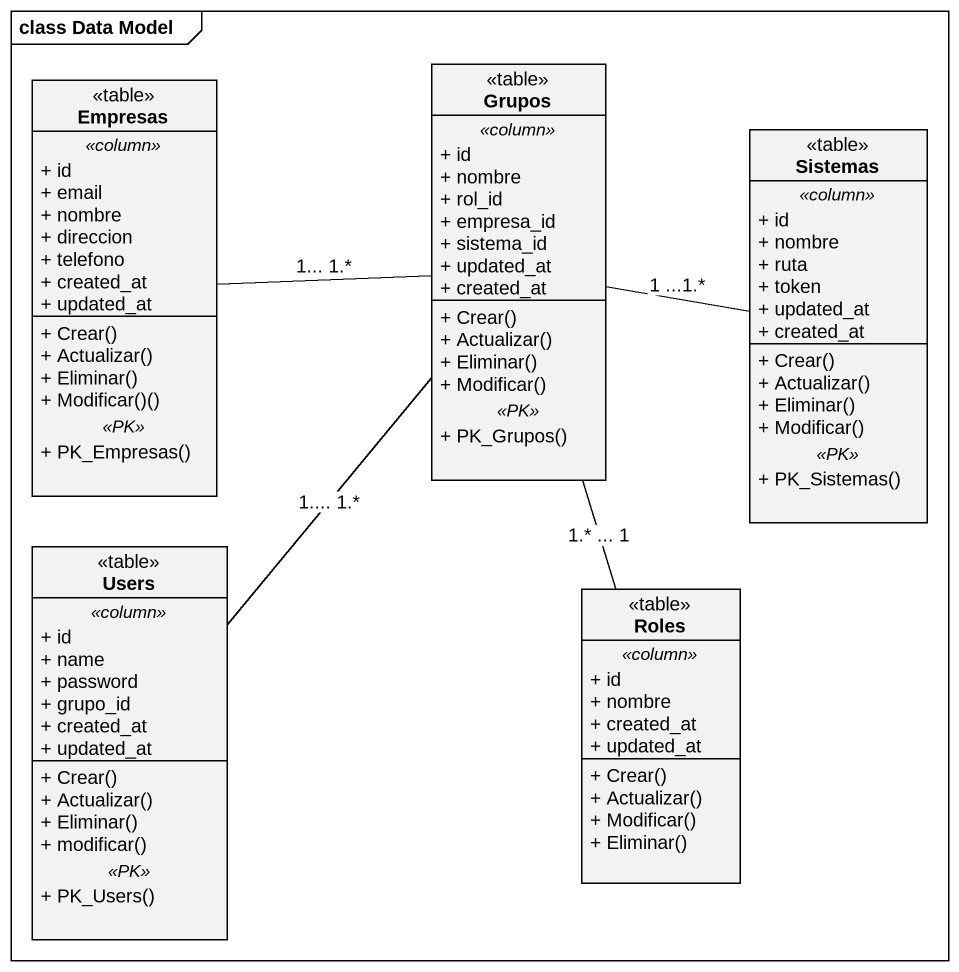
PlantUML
@startuml
mainframe class Data Model
hide circle
hide empty members
skinparam classAttributeIconSize 0
class Grupos <<table>> {
  .. <<column>> ..
  + id
  + nombre
  + rol_id
  + empresa_id
  + sistema_id
  + updated_at
  + created_at
  --
  + Crear()
  + Actualizar()
  + Eliminar()
  + Modificar()
  .. <<PK>> ..
  + PK_Grupos()
}
class Empresas <<table>> {
  .. <<column>> ..
  + id
  + email
  + nombre
  + direccion
  + telefono
  + created_at
  + updated_at
  --
  + Crear()
  + Actualizar()
  + Eliminar()
  + Modificar()()
  .. <<PK>> ..
  + PK_Empresas()
}
class Sistemas <<table>> {
  .. <<column>> ..
  + id
  + nombre
  + ruta
  + token
  + updated_at
  + created_at
  --
  + Crear()
  + Actualizar()
  + Eliminar()
  + Modificar()
  .. <<PK>> ..
  + PK_Sistemas()
}
class Users <<table>> {
  .. <<column>> ..
  + id
  + name
  + password
  + grupo_id
  + created_at
  + updated_at
  --
  + Crear()
  + Actualizar()
  + Eliminar()
  + modificar()
  .. <<PK>> ..
  + PK_Users()
}
class Roles <<table>> {
  .. <<column>> ..
  + id
  + nombre
  + created_at
  + updated_at
  --
  + Crear()
  + Actualizar()
  + Modificar()
  + Eliminar()
}
Grupos -right- Sistemas : 1 ...1.*
Empresas -right- Grupos : 1... 1.*
Users -up- Grupos : 1.... 1.*
Roles -up- Grupos : 1.* ... 1
@enduml
